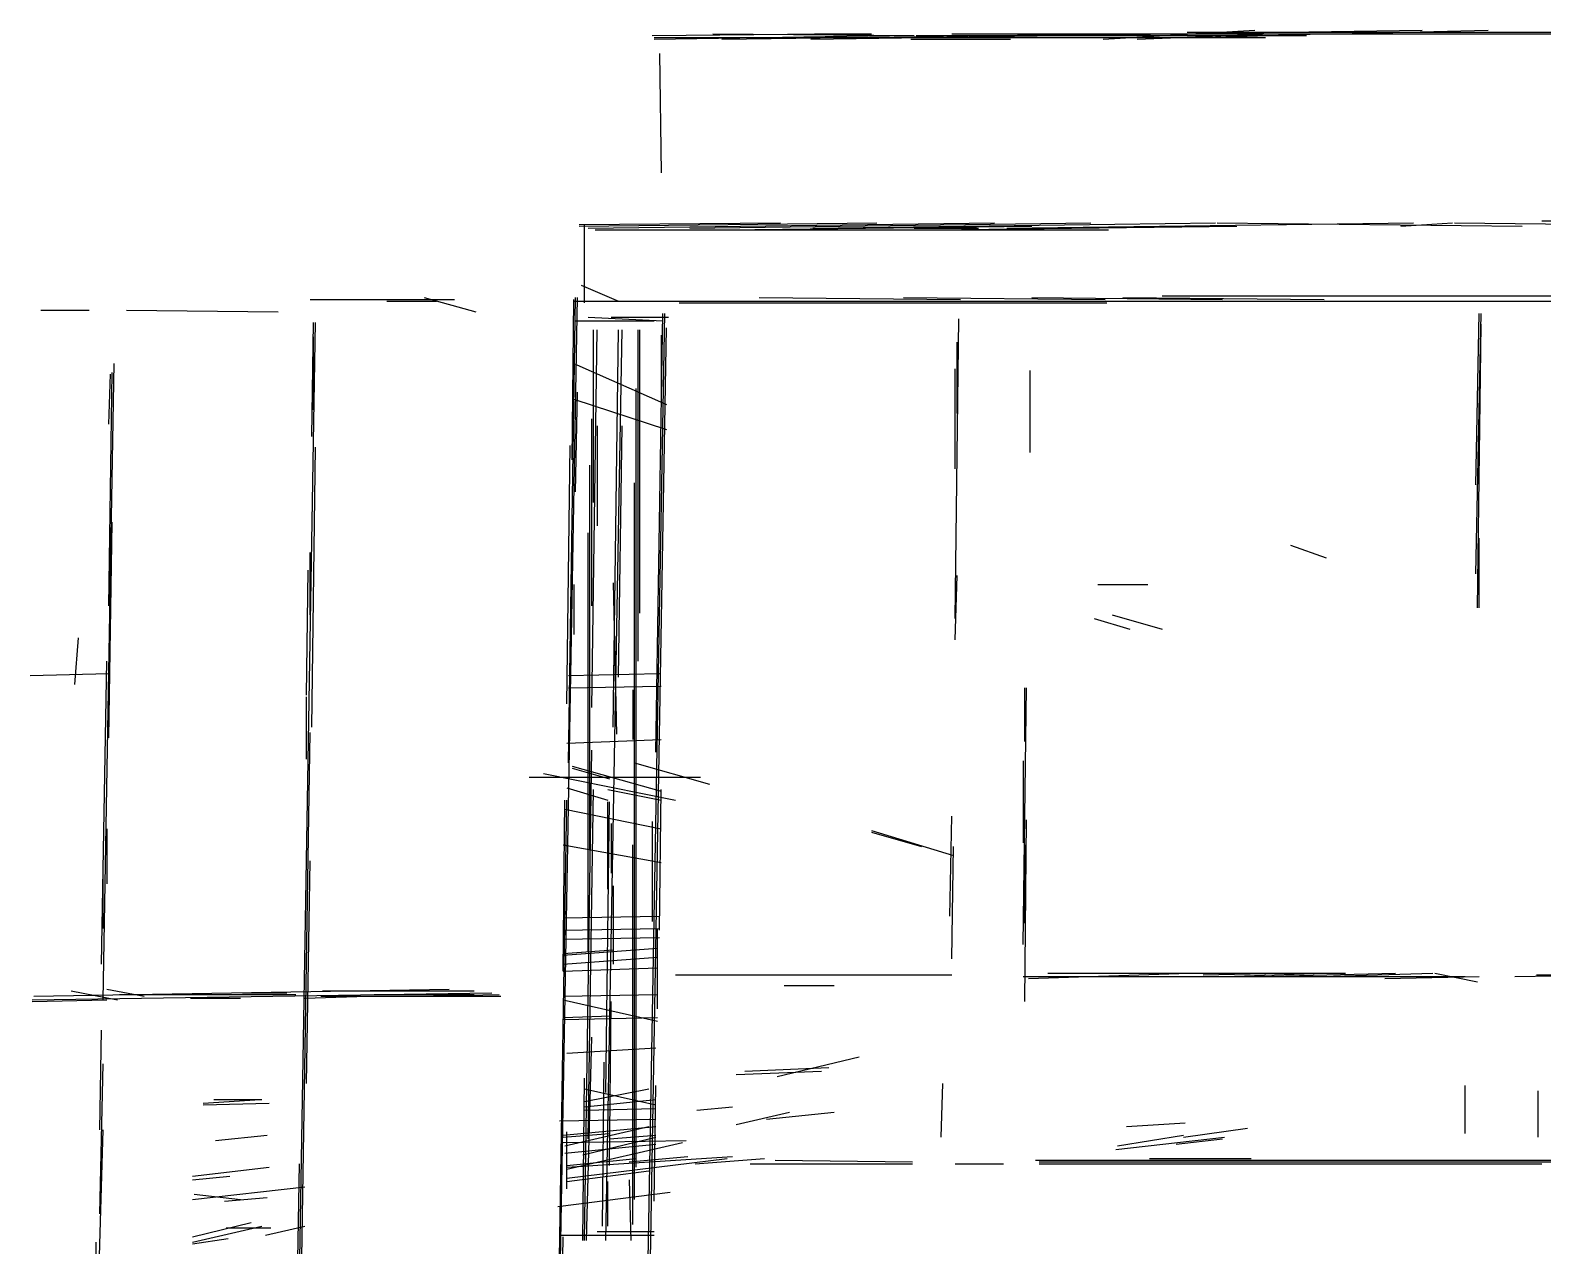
# Model space of a CAD drawing. Header units: metres. Extents: x 1.6 to 40.9, y -28.9 to 0.
# Drawn here: x 1.73 to 10.22, y -11.8 to -4.98 of the extents above; entities that cross this region are included whole.
import ezdxf

# ---------------------------------------------------------------- set-up
doc = ezdxf.new("R2010")
doc.units = ezdxf.units.M
doc.layers.add('Lines', color=7, linetype='Continuous')
doc.layers.add('Walls', color=2, linetype='Continuous')

msp = doc.modelspace()

# ---------------------------------------------------------------- linework, layer by layer
at = {"layer": 'Lines'}
for p, q in [((5.22, -5.01), (6.17, -5)), ((5.56, -5), (6.69, -5.01)), ((5.61, -5.03), (7.82, -5)), ((6.11, -5.03), (9.54, -4.98)), ((6.13, -5), (6.45, -5)), ((6.9, -5), (11.79, -5)), ((7.75, -5.03), (8.6, -4.98)), ((7.94, -5.03), (8.69, -5)), ((8.22, -4.99), (14.42, -4.99)), ((8.32, -5.02), (8.97, -5)), ((9.07, -5), (9.91, -4.98)), ((5.23, -5.03), (6.55, -5.01)), ((5.23, -5.02), (8.66, -5.02)), ((6.67, -5.03), (7.23, -5.03)), ((6.7, -5.01), (8.89, -5.01)), ((5.26, -5.11), (5.27, -5.78)), ((4.81, -6.07), (5.94, -6.06)), ((4.81, -6.08), (6.48, -6.06)), ((4.84, -6.51), (4.84, -6.07)), ((4.86, -6.09), (7.14, -6.06)), ((4.9, -6.1), (7.78, -6.1)), ((5.43, -6.09), (7.68, -6.06)), ((5.64, -6.1), (7.35, -6.08)), ((6.12, -6.09), (8.38, -6.06)), ((6.69, -6.09), (7.05, -6.09)), ((6.8, -6.1), (8.5, -6.08)), ((7.21, -6.09), (9.49, -6.06)), ((8.39, -6.06), (10.1, -6.08)), ((9.42, -6.08), (9.71, -6.06)), ((9.72, -6.06), (11.43, -6.08)), ((10.21, -6.05), (20.35, -6.05)), ((4.82, -6.41), (5.03, -6.5)), ((3.3, -6.49), (4.11, -6.49)), ((3.73, -6.5), (4.01, -6.5)), ((3.94, -6.48), (4.23, -6.56)), ((4.66, -14.38), (4.8, -6.48)), ((4.75, -9.09), (4.79, -6.48)), ((4.77, -7.39), (4.78, -6.49)), ((4.78, -6.5), (11.53, -6.5)), ((5.37, -6.51), (7.77, -6.51)), ((5.82, -6.48), (6.95, -6.49)), ((6.63, -6.48), (7.76, -6.49)), ((7.35, -6.48), (8.42, -6.49)), ((7.86, -6.48), (8.99, -6.49)), ((8.08, -6.47), (20.85, -6.47)), ((1.79, -6.55), (2.06, -6.55)), ((2.27, -6.55), (3.12, -6.56)), ((4.79, -6.61), (5.23, -6.61)), ((4.86, -6.59), (5.28, -6.61)), ((4.99, -6.59), (5.31, -6.59)), ((5.11, -16.85), (5.29, -6.57)), ((5.24, -9.03), (5.28, -6.57)), ((6.92, -8.28), (6.94, -6.6)), ((9.84, -8.03), (9.87, -6.57)), ((9.84, -7.53), (9.86, -6.57)), ((3.17, -16.28), (3.33, -6.62)), ((3.31, -7.26), (3.32, -6.62)), ((3.32, -7.11), (3.32, -6.7)), ((4.88, -8.78), (4.91, -6.66)), ((4.89, -7.63), (4.89, -6.66)), ((4.96, -11.77), (5.05, -6.66)), ((5, -8.89), (5.03, -6.66)), ((5.12, -17.06), (5.3, -6.65)), ((5.14, -8.52), (5.14, -6.66)), ((5.15, -8.25), (5.15, -6.66)), ((5.27, -6.69), (5.27, -6.99)), ((9.85, -8.22), (9.87, -6.63)), ((6.93, -7.13), (6.93, -6.73)), ((2.14, -10.42), (2.2, -6.85)), ((4.78, -6.85), (5.3, -7.08)), ((2.17, -8.21), (2.19, -6.9)), ((2.17, -7.19), (2.18, -6.91)), ((6.92, -7.44), (6.92, -6.88)), ((7.34, -7.35), (7.34, -6.89)), ((4.79, -7.57), (4.8, -7.01)), ((5.13, -11.36), (5.13, -6.99)), ((4.78, -7.05), (5.3, -7.22)), ((4.88, -8.21), (4.88, -7.16)), ((4.91, -7.2), (4.91, -7.76)), ((5.03, -8.61), (5.05, -7.2)), ((3.31, -8.89), (3.33, -7.32)), ((4.74, -8.76), (4.76, -7.31)), ((4.87, -9.58), (4.87, -7.42)), ((5.12, -11.54), (5.12, -7.52)), ((2.17, -8.95), (2.19, -7.74)), ((4.86, -10.15), (4.86, -7.8)), ((8.8, -7.87), (9, -7.94)), ((9.86, -8.22), (9.86, -7.83)), ((3.3, -8.26), (3.3, -7.91)), ((3.28, -8.71), (3.29, -8.01)), ((6.92, -8.4), (6.93, -8.04)), ((4.78, -8.09), (4.78, -8.37)), ((5, -8.08), (5.02, -8.93)), ((7.72, -8.09), (8, -8.09)), ((7.7, -8.28), (7.9, -8.34)), ((7.8, -8.26), (8.08, -8.34)), ((1.98, -8.65), (2, -8.39)), ((2.13, -10.22), (2.16, -8.52)), ((1.73, -8.6), (2.17, -8.59)), ((4.75, -8.6), (5.26, -8.59)), ((3.28, -9.07), (3.28, -8.72)), ((4.75, -8.67), (5.27, -8.66)), ((5.11, -8.68), (5.11, -8.96)), ((7.3, -10.11), (7.32, -8.67)), ((7.31, -8.97), (7.31, -8.67)), ((3.23, -13.34), (3.3, -8.92)), ((4.74, -8.98), (5.27, -8.96)), ((4.84, -11.77), (4.88, -9.02)), ((4.61, -9.15), (5.35, -9.3)), ((4.77, -9.11), (5.27, -9.25)), ((4.77, -9.12), (4.98, -9.18)), ((5.12, -9.09), (5.54, -9.21)), ((7.3, -9.08), (7.3, -9.54)), ((4.53, -9.17), (5.49, -9.17)), ((4.74, -9.23), (4.97, -9.3)), ((4.86, -11.2), (4.89, -9.24)), ((4.97, -9.24), (5.27, -9.3)), ((5.26, -10.03), (5.27, -9.24)), ((4.67, -13.67), (4.74, -9.3)), ((4.72, -10.26), (4.73, -9.3)), ((4.96, -10.94), (4.98, -9.31)), ((4.97, -9.8), (4.97, -9.31)), ((4.73, -9.35), (5.27, -9.46)), ((6.89, -9.95), (6.9, -9.39)), ((7.31, -10.43), (7.32, -9.41)), ((2.16, -9.46), (2.16, -9.77)), ((4.99, -9.43), (4.99, -9.71)), ((5.22, -9.42), (5.22, -9.98)), ((6.45, -9.47), (6.91, -9.61)), ((6.45, -9.48), (6.73, -9.56)), ((4.72, -9.55), (5.27, -9.65)), ((5.11, -11.68), (5.11, -9.55)), ((6.9, -10.19), (6.91, -9.56)), ((7.31, -9.99), (7.31, -9.55)), ((3.28, -10.89), (3.3, -9.64)), ((2.14, -10.02), (2.14, -9.7)), ((5, -9.78), (5, -10.22)), ((4.72, -9.96), (5.26, -9.95)), ((4.72, -10.03), (5.26, -10.02)), ((4.72, -10.08), (5.26, -10.07)), ((5.25, -10.47), (5.25, -10.02)), ((4.72, -10.17), (5.25, -10.13)), ((4.72, -10.16), (5, -10.14)), ((4.72, -10.22), (5.25, -10.18)), ((4.72, -10.26), (5.25, -10.24)), ((5.35, -10.28), (6.9, -10.28)), ((5.96, -10.34), (6.24, -10.34)), ((7.3, -10.29), (9.78, -10.29)), ((7.33, -10.3), (8.23, -10.27)), ((7.44, -10.27), (9.11, -10.27)), ((8.31, -10.28), (8.75, -10.27)), ((8.43, -10.29), (8.99, -10.27)), ((8.62, -10.29), (9.39, -10.27)), ((8.98, -10.29), (9.6, -10.27)), ((9.33, -10.3), (9.86, -10.29)), ((9.61, -10.27), (9.85, -10.32)), ((10.06, -10.29), (11.01, -10.27)), ((10.18, -10.28), (10.68, -10.28)), ((1.74, -10.42), (4.32, -10.38)), ((1.74, -10.43), (2.16, -10.42)), ((1.75, -10.4), (4.08, -10.36)), ((1.96, -10.37), (2.22, -10.42)), ((2.16, -10.36), (2.37, -10.4)), ((2.23, -10.39), (3.22, -10.39)), ((2.63, -10.41), (2.91, -10.41)), ((2.92, -10.38), (3.17, -10.38)), ((3.27, -10.41), (3.62, -10.4)), ((3.36, -10.4), (4.37, -10.4)), ((3.37, -10.37), (4.22, -10.37)), ((3.66, -10.39), (4.22, -10.39)), ((3.9, -10.4), (4.36, -10.39)), ((4.72, -10.4), (5.25, -10.39)), ((4.72, -10.42), (5.25, -10.54)), ((4.98, -11.35), (4.99, -10.43)), ((4.72, -10.52), (4.99, -10.51)), ((4.72, -10.53), (5.25, -10.52)), ((2.12, -11.15), (2.13, -10.59)), ((4.74, -10.72), (5.24, -10.69)), ((4.85, -11.77), (4.88, -10.63)), ((4.94, -11.69), (4.95, -10.77)), ((5.92, -10.85), (6.38, -10.74)), ((2.12, -11.62), (2.14, -10.78)), ((4.83, -11.77), (4.84, -10.86)), ((5.69, -10.84), (6.17, -10.82)), ((5.74, -10.82), (6.21, -10.8)), ((4.84, -10.99), (5.2, -10.92)), ((4.84, -10.92), (5.24, -11.01)), ((5.23, -11.55), (5.24, -10.9)), ((6.84, -11.19), (6.85, -10.89)), ((9.78, -11.17), (9.78, -10.9)), ((10.19, -11.19), (10.19, -10.93)), ((2.7, -11), (3.02, -10.98)), ((2.7, -11.01), (3.07, -11)), ((2.76, -10.98), (3.03, -10.98)), ((4.84, -11.02), (5.24, -10.98)), ((4.84, -11.04), (5.24, -11.03)), ((5.47, -11.04), (5.67, -11.02)), ((4.7, -11.1), (5.24, -11.09)), ((5.69, -11.12), (5.99, -11.05)), ((5.86, -11.09), (6.24, -11.05)), ((7.88, -11.13), (8.21, -11.11)), ((2.09, -12.86), (2.14, -11.15)), ((2.77, -11.21), (3.06, -11.18)), ((4.72, -11.18), (5.24, -11.13)), ((4.72, -11.19), (4.98, -11.17)), ((4.73, -11.24), (5.2, -11.13)), ((4.74, -11.48), (4.74, -11.16)), ((4.83, -11.29), (5.24, -11.19)), ((4.98, -11.2), (5.24, -11.18)), ((7.82, -11.26), (8.43, -11.19)), ((7.83, -11.24), (8.2, -11.18)), ((8.16, -11.23), (8.42, -11.2)), ((8.2, -11.19), (8.56, -11.14)), ((4.72, -11.22), (5.41, -11.21)), ((4.73, -11.28), (5.24, -11.23)), ((4.74, -11.37), (5.39, -11.22)), ((2.64, -11.41), (3.07, -11.36)), ((3.21, -13.04), (3.24, -11.34)), ((4.74, -11.36), (5.67, -11.3)), ((4.74, -11.42), (5.64, -11.31)), ((4.74, -11.35), (5.13, -11.31)), ((5.09, -11.33), (5.42, -11.3)), ((5.46, -11.34), (5.85, -11.31)), ((5.77, -11.34), (6.68, -11.34)), ((5.91, -11.32), (6.68, -11.33)), ((6.92, -11.34), (7.19, -11.34)), ((7.37, -11.32), (13.73, -11.32)), ((7.39, -11.33), (11.77, -11.33)), ((7.39, -11.34), (10.21, -11.34)), ((8.01, -11.31), (8.58, -11.31)), ((2.64, -11.43), (2.85, -11.41)), ((4.74, -11.44), (5.2, -11.38)), ((4.97, -11.69), (4.97, -11.44)), ((5.09, -11.43), (5.1, -11.77)), ((2.64, -11.54), (3.27, -11.47)), ((2.65, -11.51), (2.91, -11.54)), ((2.82, -11.55), (3.06, -11.53)), ((4.69, -11.58), (5.32, -11.5)), ((2.64, -11.75), (2.97, -11.67)), ((2.64, -11.78), (3.03, -11.69)), ((2.83, -11.7), (3.08, -11.7)), ((3.05, -11.74), (3.27, -11.69)), ((2.1, -12.29), (2.1, -11.78)), ((2.64, -11.79), (2.84, -11.76)), ((4.63, -17.14), (4.72, -11.75)), ((4.7, -11.74), (5.23, -11.74)), ((4.91, -11.72), (5.23, -11.72))]:
    msp.add_line(p, q, dxfattribs=at)
at = {"layer": 'Walls'}
for p, q in [((5.22, -5.01), (6.17, -5)), ((5.22, -5.01), (6.17, -5)), ((5.56, -5), (6.69, -5.01)), ((5.56, -5), (6.69, -5.01)), ((5.56, -5), (6.69, -5.01)), ((5.61, -5.03), (7.82, -5)), ((5.61, -5.03), (7.82, -5)), ((5.61, -5.03), (7.82, -5)), ((6.11, -5.03), (9.54, -4.98)), ((6.11, -5.03), (9.54, -4.98)), ((6.9, -5), (11.79, -5)), ((7.75, -5.03), (8.6, -4.98)), ((7.75, -5.03), (8.6, -4.98)), ((7.75, -5.03), (8.6, -4.98)), ((7.94, -5.03), (8.69, -5)), ((7.94, -5.03), (8.69, -5)), ((7.94, -5.03), (8.69, -5)), ((8.32, -5.02), (8.97, -5)), ((8.32, -5.02), (8.97, -5)), ((8.32, -5.02), (8.97, -5)), ((5.23, -5.03), (6.55, -5.01)), ((5.23, -5.03), (6.55, -5.01)), ((5.23, -5.02), (8.66, -5.02)), ((6.67, -5.03), (7.23, -5.03)), ((6.7, -5.01), (8.89, -5.01)), ((6.7, -5.01), (8.89, -5.01)), ((4.81, -6.08), (6.48, -6.06)), ((4.81, -6.07), (5.94, -6.06)), ((4.81, -6.08), (6.48, -6.06)), ((4.81, -6.07), (5.94, -6.06)), ((4.81, -6.07), (5.94, -6.06)), ((4.81, -6.08), (6.48, -6.06)), ((4.81, -6.07), (5.94, -6.06)), ((4.81, -6.08), (6.48, -6.06)), ((4.84, -6.51), (4.84, -6.07)), ((4.86, -6.09), (7.14, -6.06)), ((4.86, -6.09), (7.14, -6.06)), ((4.86, -6.09), (7.14, -6.06)), ((4.86, -6.09), (7.14, -6.06)), ((4.86, -6.09), (7.14, -6.06)), ((4.86, -6.09), (7.14, -6.06)), ((4.86, -6.09), (7.14, -6.06)), ((4.9, -6.1), (7.78, -6.1)), ((4.9, -6.1), (7.78, -6.1)), ((4.9, -6.1), (7.78, -6.1)), ((4.9, -6.1), (7.78, -6.1)), ((4.9, -6.1), (7.78, -6.1)), ((4.9, -6.1), (7.78, -6.1)), ((5.43, -6.09), (7.68, -6.06)), ((5.43, -6.09), (7.68, -6.06)), ((5.43, -6.09), (7.68, -6.06)), ((5.43, -6.09), (7.68, -6.06)), ((5.43, -6.09), (7.68, -6.06)), ((5.43, -6.09), (7.68, -6.06)), ((5.64, -6.1), (7.35, -6.08)), ((5.64, -6.1), (7.35, -6.08)), ((5.64, -6.1), (7.35, -6.08)), ((5.64, -6.1), (7.35, -6.08)), ((5.64, -6.1), (7.35, -6.08)), ((6.12, -6.09), (8.38, -6.06)), ((6.12, -6.09), (8.38, -6.06)), ((6.12, -6.09), (8.38, -6.06)), ((6.12, -6.09), (8.38, -6.06)), ((6.12, -6.09), (8.38, -6.06)), ((6.8, -6.1), (8.5, -6.08)), ((6.8, -6.1), (8.5, -6.08)), ((6.8, -6.1), (8.5, -6.08)), ((6.8, -6.1), (8.5, -6.08)), ((6.8, -6.1), (8.5, -6.08)), ((7.21, -6.09), (9.49, -6.06)), ((7.21, -6.09), (9.49, -6.06)), ((7.21, -6.09), (9.49, -6.06)), ((7.21, -6.09), (9.49, -6.06)), ((9.72, -6.06), (11.43, -6.08)), ((10.21, -6.05), (20.35, -6.05)), ((10.21, -6.05), (20.35, -6.05)), ((4.66, -14.38), (4.8, -6.48)), ((4.66, -14.38), (4.8, -6.48)), ((4.66, -14.38), (4.8, -6.48)), ((4.66, -14.38), (4.8, -6.48)), ((4.66, -14.38), (4.8, -6.48)), ((4.66, -14.38), (4.8, -6.48)), ((4.66, -14.38), (4.8, -6.48)), ((4.66, -14.38), (4.8, -6.48)), ((4.75, -9.09), (4.79, -6.48)), ((4.75, -9.09), (4.79, -6.48)), ((4.75, -9.09), (4.79, -6.48)), ((4.75, -9.09), (4.79, -6.48)), ((4.75, -9.09), (4.79, -6.48)), ((4.75, -9.09), (4.79, -6.48)), ((4.75, -9.09), (4.79, -6.48)), ((4.75, -9.09), (4.79, -6.48)), ((4.75, -9.09), (4.79, -6.48)), ((4.75, -9.09), (4.79, -6.48)), ((4.75, -9.09), (4.79, -6.48)), ((4.77, -7.39), (4.78, -6.49)), ((4.77, -7.39), (4.78, -6.49)), ((4.77, -7.39), (4.78, -6.49)), ((4.77, -7.39), (4.78, -6.49)), ((4.77, -7.39), (4.78, -6.49)), ((4.77, -7.39), (4.78, -6.49)), ((4.77, -7.39), (4.78, -6.49)), ((4.77, -7.39), (4.78, -6.49)), ((4.78, -6.5), (11.53, -6.5)), ((4.78, -6.5), (11.53, -6.5)), ((4.78, -6.5), (11.53, -6.5)), ((4.78, -6.5), (11.53, -6.5)), ((5.37, -6.51), (7.77, -6.51)), ((5.37, -6.51), (7.77, -6.51)), ((5.37, -6.51), (7.77, -6.51)), ((5.37, -6.51), (7.77, -6.51)), ((5.37, -6.51), (7.77, -6.51)), ((5.37, -6.51), (7.77, -6.51)), ((5.82, -6.48), (6.95, -6.49)), ((5.82, -6.48), (6.95, -6.49)), ((5.82, -6.48), (6.95, -6.49)), ((5.82, -6.48), (6.95, -6.49)), ((5.82, -6.48), (6.95, -6.49)), ((6.63, -6.48), (7.76, -6.49)), ((6.63, -6.48), (7.76, -6.49)), ((6.63, -6.48), (7.76, -6.49)), ((6.63, -6.48), (7.76, -6.49)), ((6.63, -6.48), (7.76, -6.49)), ((7.35, -6.48), (8.42, -6.49)), ((7.35, -6.48), (8.42, -6.49)), ((7.35, -6.48), (8.42, -6.49)), ((7.35, -6.48), (8.42, -6.49)), ((7.35, -6.48), (8.42, -6.49)), ((7.35, -6.48), (8.42, -6.49)), ((7.86, -6.48), (8.99, -6.49)), ((7.86, -6.48), (8.99, -6.49)), ((7.86, -6.48), (8.99, -6.49)), ((4.79, -6.61), (5.23, -6.61)), ((4.86, -6.59), (5.28, -6.61)), ((4.86, -6.59), (5.28, -6.61)), ((5.11, -16.85), (5.29, -6.57)), ((5.11, -16.85), (5.29, -6.57)), ((5.11, -16.85), (5.29, -6.57)), ((5.11, -16.85), (5.29, -6.57)), ((5.11, -16.85), (5.29, -6.57)), ((5.11, -16.85), (5.29, -6.57)), ((5.24, -9.03), (5.28, -6.57)), ((5.24, -9.03), (5.28, -6.57)), ((5.24, -9.03), (5.28, -6.57)), ((5.24, -9.03), (5.28, -6.57)), ((5.24, -9.03), (5.28, -6.57)), ((5.24, -9.03), (5.28, -6.57)), ((5.24, -9.03), (5.28, -6.57)), ((5.24, -9.03), (5.28, -6.57)), ((5.24, -9.03), (5.28, -6.57)), ((5.24, -9.03), (5.28, -6.57)), ((5.24, -9.03), (5.28, -6.57)), ((5.24, -9.03), (5.28, -6.57)), ((6.92, -8.28), (6.94, -6.6)), ((6.92, -8.28), (6.94, -6.6)), ((9.84, -8.03), (9.87, -6.57)), ((9.84, -8.03), (9.87, -6.57)), ((9.84, -7.53), (9.86, -6.57)), ((9.84, -7.53), (9.86, -6.57)), ((9.84, -7.53), (9.86, -6.57)), ((3.17, -16.28), (3.33, -6.62)), ((3.17, -16.28), (3.33, -6.62)), ((4.88, -8.78), (4.91, -6.66)), ((4.88, -8.78), (4.91, -6.66)), ((4.88, -8.78), (4.91, -6.66)), ((4.88, -8.78), (4.91, -6.66)), ((4.88, -8.78), (4.91, -6.66)), ((4.88, -8.78), (4.91, -6.66)), ((4.88, -8.78), (4.91, -6.66)), ((4.88, -8.78), (4.91, -6.66)), ((4.88, -8.78), (4.91, -6.66)), ((4.88, -8.78), (4.91, -6.66)), ((4.88, -8.78), (4.91, -6.66)), ((4.89, -7.63), (4.89, -6.66)), ((4.89, -7.63), (4.89, -6.66)), ((4.89, -7.63), (4.89, -6.66)), ((4.89, -7.63), (4.89, -6.66)), ((4.89, -7.63), (4.89, -6.66)), ((4.89, -7.63), (4.89, -6.66)), ((4.89, -7.63), (4.89, -6.66)), ((4.89, -7.63), (4.89, -6.66)), ((4.89, -7.63), (4.89, -6.66)), ((4.89, -7.63), (4.89, -6.66)), ((4.89, -7.63), (4.89, -6.66)), ((4.96, -11.77), (5.05, -6.66)), ((4.96, -11.77), (5.05, -6.66)), ((4.96, -11.77), (5.05, -6.66)), ((4.96, -11.77), (5.05, -6.66)), ((4.96, -11.77), (5.05, -6.66)), ((4.96, -11.77), (5.05, -6.66)), ((4.96, -11.77), (5.05, -6.66)), ((4.96, -11.77), (5.05, -6.66)), ((4.96, -11.77), (5.05, -6.66)), ((5, -8.89), (5.03, -6.66)), ((5, -8.89), (5.03, -6.66)), ((5, -8.89), (5.03, -6.66)), ((5, -8.89), (5.03, -6.66)), ((5, -8.89), (5.03, -6.66)), ((5, -8.89), (5.03, -6.66)), ((5, -8.89), (5.03, -6.66)), ((5, -8.89), (5.03, -6.66)), ((5, -8.89), (5.03, -6.66)), ((5, -8.89), (5.03, -6.66)), ((5, -8.89), (5.03, -6.66)), ((5.12, -17.06), (5.3, -6.65)), ((5.12, -17.06), (5.3, -6.65)), ((5.12, -17.06), (5.3, -6.65)), ((5.12, -17.06), (5.3, -6.65)), ((5.12, -17.06), (5.3, -6.65)), ((5.12, -17.06), (5.3, -6.65)), ((5.12, -17.06), (5.3, -6.65)), ((5.14, -8.52), (5.14, -6.66)), ((5.14, -8.52), (5.14, -6.66)), ((5.14, -8.52), (5.14, -6.66)), ((5.14, -8.52), (5.14, -6.66)), ((5.14, -8.52), (5.14, -6.66)), ((5.14, -8.52), (5.14, -6.66)), ((5.14, -8.52), (5.14, -6.66)), ((5.14, -8.52), (5.14, -6.66)), ((5.14, -8.52), (5.14, -6.66)), ((5.14, -8.52), (5.14, -6.66)), ((5.14, -8.52), (5.14, -6.66)), ((5.15, -8.25), (5.15, -6.66)), ((5.15, -8.25), (5.15, -6.66)), ((5.15, -8.25), (5.15, -6.66)), ((5.15, -8.25), (5.15, -6.66)), ((5.15, -8.25), (5.15, -6.66)), ((5.15, -8.25), (5.15, -6.66)), ((5.15, -8.25), (5.15, -6.66)), ((5.15, -8.25), (5.15, -6.66)), ((5.15, -8.25), (5.15, -6.66)), ((5.15, -8.25), (5.15, -6.66)), ((5.15, -8.25), (5.15, -6.66)), ((9.85, -8.22), (9.87, -6.63)), ((9.85, -8.22), (9.87, -6.63)), ((9.85, -8.22), (9.87, -6.63)), ((2.14, -10.42), (2.2, -6.85)), ((2.14, -10.42), (2.2, -6.85)), ((4.78, -6.85), (5.3, -7.08)), ((2.17, -8.21), (2.19, -6.9)), ((6.92, -7.44), (6.92, -6.88)), ((6.92, -7.44), (6.92, -6.88)), ((7.34, -7.35), (7.34, -6.89)), ((7.34, -7.35), (7.34, -6.89)), ((4.79, -7.57), (4.8, -7.01)), ((4.79, -7.57), (4.8, -7.01)), ((4.79, -7.57), (4.8, -7.01)), ((4.79, -7.57), (4.8, -7.01)), ((4.79, -7.57), (4.8, -7.01)), ((4.79, -7.57), (4.8, -7.01)), ((4.79, -7.57), (4.8, -7.01)), ((4.79, -7.57), (4.8, -7.01)), ((4.79, -7.57), (4.8, -7.01)), ((4.79, -7.57), (4.8, -7.01)), ((4.79, -7.57), (4.8, -7.01)), ((4.79, -7.57), (4.8, -7.01)), ((5.13, -11.36), (5.13, -6.99)), ((5.13, -11.36), (5.13, -6.99)), ((5.13, -11.36), (5.13, -6.99)), ((5.13, -11.36), (5.13, -6.99)), ((5.13, -11.36), (5.13, -6.99)), ((5.13, -11.36), (5.13, -6.99)), ((5.13, -11.36), (5.13, -6.99)), ((5.13, -11.36), (5.13, -6.99)), ((4.78, -7.05), (5.3, -7.22)), ((4.88, -8.21), (4.88, -7.16)), ((4.88, -8.21), (4.88, -7.16)), ((4.88, -8.21), (4.88, -7.16)), ((4.88, -8.21), (4.88, -7.16)), ((4.88, -8.21), (4.88, -7.16)), ((4.88, -8.21), (4.88, -7.16)), ((4.88, -8.21), (4.88, -7.16)), ((4.88, -8.21), (4.88, -7.16)), ((4.88, -8.21), (4.88, -7.16)), ((4.88, -8.21), (4.88, -7.16)), ((4.91, -7.2), (4.91, -7.76)), ((4.91, -7.2), (4.91, -7.76)), ((4.91, -7.2), (4.91, -7.76)), ((4.91, -7.2), (4.91, -7.76)), ((4.91, -7.2), (4.91, -7.76)), ((4.91, -7.2), (4.91, -7.76)), ((4.91, -7.2), (4.91, -7.76)), ((4.91, -7.2), (4.91, -7.76)), ((4.91, -7.2), (4.91, -7.76)), ((4.91, -7.2), (4.91, -7.76)), ((4.91, -7.2), (4.91, -7.76)), ((4.91, -7.2), (4.91, -7.76)), ((5.03, -8.61), (5.05, -7.2)), ((5.03, -8.61), (5.05, -7.2)), ((5.03, -8.61), (5.05, -7.2)), ((5.03, -8.61), (5.05, -7.2)), ((5.03, -8.61), (5.05, -7.2)), ((5.03, -8.61), (5.05, -7.2)), ((5.03, -8.61), (5.05, -7.2)), ((5.03, -8.61), (5.05, -7.2)), ((5.03, -8.61), (5.05, -7.2)), ((5.03, -8.61), (5.05, -7.2)), ((5.03, -8.61), (5.05, -7.2)), ((5.03, -8.61), (5.05, -7.2)), ((3.31, -8.89), (3.33, -7.32)), ((4.74, -8.76), (4.76, -7.31)), ((4.74, -8.76), (4.76, -7.31)), ((4.74, -8.76), (4.76, -7.31)), ((4.74, -8.76), (4.76, -7.31)), ((4.74, -8.76), (4.76, -7.31)), ((4.74, -8.76), (4.76, -7.31)), ((4.74, -8.76), (4.76, -7.31)), ((4.74, -8.76), (4.76, -7.31)), ((4.74, -8.76), (4.76, -7.31)), ((4.74, -8.76), (4.76, -7.31)), ((4.74, -8.76), (4.76, -7.31)), ((4.74, -8.76), (4.76, -7.31)), ((4.87, -9.58), (4.87, -7.42)), ((4.87, -9.58), (4.87, -7.42)), ((4.87, -9.58), (4.87, -7.42)), ((4.87, -9.58), (4.87, -7.42)), ((4.87, -9.58), (4.87, -7.42)), ((4.87, -9.58), (4.87, -7.42)), ((4.87, -9.58), (4.87, -7.42)), ((4.87, -9.58), (4.87, -7.42)), ((5.12, -11.54), (5.12, -7.52)), ((5.12, -11.54), (5.12, -7.52)), ((5.12, -11.54), (5.12, -7.52)), ((5.12, -11.54), (5.12, -7.52)), ((5.12, -11.54), (5.12, -7.52)), ((5.12, -11.54), (5.12, -7.52)), ((5.12, -11.54), (5.12, -7.52)), ((5.12, -11.54), (5.12, -7.52)), ((5.12, -11.54), (5.12, -7.52)), ((5.12, -11.54), (5.12, -7.52)), ((5.12, -11.54), (5.12, -7.52)), ((2.17, -8.95), (2.19, -7.74)), ((2.17, -8.95), (2.19, -7.74)), ((4.86, -10.15), (4.86, -7.8)), ((4.86, -10.15), (4.86, -7.8)), ((4.86, -10.15), (4.86, -7.8)), ((4.86, -10.15), (4.86, -7.8)), ((4.86, -10.15), (4.86, -7.8)), ((4.86, -10.15), (4.86, -7.8)), ((4.86, -10.15), (4.86, -7.8)), ((3.28, -8.71), (3.29, -8.01)), ((5, -8.08), (5.02, -8.93)), ((5, -8.08), (5.02, -8.93)), ((5, -8.08), (5.02, -8.93)), ((5, -8.08), (5.02, -8.93)), ((5, -8.08), (5.02, -8.93)), ((5, -8.08), (5.02, -8.93)), ((5, -8.08), (5.02, -8.93)), ((5, -8.08), (5.02, -8.93)), ((5, -8.08), (5.02, -8.93)), ((2.13, -10.22), (2.16, -8.52)), ((4.75, -8.6), (5.26, -8.59)), ((4.75, -8.6), (5.26, -8.59)), ((4.75, -8.67), (5.27, -8.66)), ((4.75, -8.67), (5.27, -8.66)), ((7.3, -10.11), (7.32, -8.67)), ((7.3, -10.11), (7.32, -8.67)), ((7.3, -10.11), (7.32, -8.67)), ((7.3, -10.11), (7.32, -8.67)), ((3.23, -13.34), (3.3, -8.92)), ((4.74, -8.98), (5.27, -8.96)), ((4.74, -8.98), (5.27, -8.96)), ((4.74, -8.98), (5.27, -8.96)), ((4.84, -11.77), (4.88, -9.02)), ((4.84, -11.77), (4.88, -9.02)), ((4.84, -11.77), (4.88, -9.02)), ((4.84, -11.77), (4.88, -9.02)), ((4.84, -11.77), (4.88, -9.02)), ((4.84, -11.77), (4.88, -9.02)), ((4.84, -11.77), (4.88, -9.02)), ((4.84, -11.77), (4.88, -9.02)), ((4.61, -9.15), (5.35, -9.3)), ((4.61, -9.15), (5.35, -9.3)), ((4.61, -9.15), (5.35, -9.3)), ((4.77, -9.11), (5.27, -9.25)), ((4.77, -9.11), (5.27, -9.25)), ((4.77, -9.11), (5.27, -9.25)), ((5.12, -9.09), (5.54, -9.21)), ((5.12, -9.09), (5.54, -9.21)), ((5.12, -9.09), (5.54, -9.21)), ((5.12, -9.09), (5.54, -9.21)), ((7.3, -9.08), (7.3, -9.54)), ((7.3, -9.08), (7.3, -9.54)), ((7.3, -9.08), (7.3, -9.54)), ((7.3, -9.08), (7.3, -9.54)), ((4.53, -9.17), (5.49, -9.17)), ((4.53, -9.17), (5.49, -9.17)), ((4.53, -9.17), (5.49, -9.17)), ((4.53, -9.17), (5.49, -9.17)), ((4.86, -11.2), (4.89, -9.24)), ((4.86, -11.2), (4.89, -9.24)), ((4.86, -11.2), (4.89, -9.24)), ((4.86, -11.2), (4.89, -9.24)), ((4.86, -11.2), (4.89, -9.24)), ((4.86, -11.2), (4.89, -9.24)), ((4.86, -11.2), (4.89, -9.24)), ((4.86, -11.2), (4.89, -9.24)), ((4.86, -11.2), (4.89, -9.24)), ((4.86, -11.2), (4.89, -9.24)), ((4.86, -11.2), (4.89, -9.24)), ((5.26, -10.03), (5.27, -9.24)), ((5.26, -10.03), (5.27, -9.24)), ((5.26, -10.03), (5.27, -9.24)), ((5.26, -10.03), (5.27, -9.24)), ((5.26, -10.03), (5.27, -9.24)), ((5.26, -10.03), (5.27, -9.24)), ((5.26, -10.03), (5.27, -9.24)), ((5.26, -10.03), (5.27, -9.24)), ((5.26, -10.03), (5.27, -9.24)), ((5.26, -10.03), (5.27, -9.24)), ((4.67, -13.67), (4.74, -9.3)), ((4.67, -13.67), (4.74, -9.3)), ((4.67, -13.67), (4.74, -9.3)), ((4.67, -13.67), (4.74, -9.3)), ((4.67, -13.67), (4.74, -9.3)), ((4.67, -13.67), (4.74, -9.3)), ((4.67, -13.67), (4.74, -9.3)), ((4.72, -10.26), (4.73, -9.3)), ((4.72, -10.26), (4.73, -9.3)), ((4.72, -10.26), (4.73, -9.3)), ((4.72, -10.26), (4.73, -9.3)), ((4.72, -10.26), (4.73, -9.3)), ((4.72, -10.26), (4.73, -9.3)), ((4.72, -10.26), (4.73, -9.3)), ((4.72, -10.26), (4.73, -9.3)), ((4.72, -10.26), (4.73, -9.3)), ((4.72, -10.26), (4.73, -9.3)), ((4.72, -10.26), (4.73, -9.3)), ((4.72, -10.26), (4.73, -9.3)), ((4.96, -10.94), (4.98, -9.31)), ((4.96, -10.94), (4.98, -9.31)), ((4.96, -10.94), (4.98, -9.31)), ((4.96, -10.94), (4.98, -9.31)), ((4.96, -10.94), (4.98, -9.31)), ((4.96, -10.94), (4.98, -9.31)), ((4.96, -10.94), (4.98, -9.31)), ((4.96, -10.94), (4.98, -9.31)), ((4.96, -10.94), (4.98, -9.31)), ((4.96, -10.94), (4.98, -9.31)), ((4.97, -9.8), (4.97, -9.31)), ((4.97, -9.8), (4.97, -9.31)), ((4.97, -9.8), (4.97, -9.31)), ((4.97, -9.8), (4.97, -9.31)), ((4.97, -9.8), (4.97, -9.31)), ((4.97, -9.8), (4.97, -9.31)), ((4.97, -9.8), (4.97, -9.31)), ((4.97, -9.8), (4.97, -9.31)), ((4.97, -9.8), (4.97, -9.31)), ((4.97, -9.8), (4.97, -9.31)), ((4.97, -9.8), (4.97, -9.31)), ((4.73, -9.35), (5.27, -9.46)), ((4.73, -9.35), (5.27, -9.46)), ((4.73, -9.35), (5.27, -9.46)), ((4.73, -9.35), (5.27, -9.46)), ((6.89, -9.95), (6.9, -9.39)), ((6.89, -9.95), (6.9, -9.39)), ((6.89, -9.95), (6.9, -9.39)), ((6.89, -9.95), (6.9, -9.39)), ((6.89, -9.95), (6.9, -9.39)), ((7.31, -10.43), (7.32, -9.41)), ((7.31, -10.43), (7.32, -9.41)), ((7.31, -10.43), (7.32, -9.41)), ((7.31, -10.43), (7.32, -9.41)), ((7.31, -10.43), (7.32, -9.41)), ((5.22, -9.42), (5.22, -9.98)), ((5.22, -9.42), (5.22, -9.98)), ((5.22, -9.42), (5.22, -9.98)), ((5.22, -9.42), (5.22, -9.98)), ((5.22, -9.42), (5.22, -9.98)), ((5.22, -9.42), (5.22, -9.98)), ((5.22, -9.42), (5.22, -9.98)), ((5.22, -9.42), (5.22, -9.98)), ((5.22, -9.42), (5.22, -9.98)), ((5.22, -9.42), (5.22, -9.98)), ((4.72, -9.55), (5.27, -9.65)), ((4.72, -9.55), (5.27, -9.65)), ((4.72, -9.55), (5.27, -9.65)), ((4.72, -9.55), (5.27, -9.65)), ((5.11, -11.68), (5.11, -9.55)), ((5.11, -11.68), (5.11, -9.55)), ((5.11, -11.68), (5.11, -9.55)), ((5.11, -11.68), (5.11, -9.55)), ((5.11, -11.68), (5.11, -9.55)), ((5.11, -11.68), (5.11, -9.55)), ((5.11, -11.68), (5.11, -9.55)), ((5.11, -11.68), (5.11, -9.55)), ((5.11, -11.68), (5.11, -9.55)), ((5.11, -11.68), (5.11, -9.55)), ((5.11, -11.68), (5.11, -9.55)), ((6.9, -10.19), (6.91, -9.56)), ((6.9, -10.19), (6.91, -9.56)), ((6.9, -10.19), (6.91, -9.56)), ((6.9, -10.19), (6.91, -9.56)), ((6.9, -10.19), (6.91, -9.56)), ((7.31, -9.99), (7.31, -9.55)), ((7.31, -9.99), (7.31, -9.55)), ((7.31, -9.99), (7.31, -9.55)), ((7.31, -9.99), (7.31, -9.55)), ((7.31, -9.99), (7.31, -9.55)), ((5, -9.78), (5, -10.22)), ((5, -9.78), (5, -10.22)), ((5, -9.78), (5, -10.22)), ((5, -9.78), (5, -10.22)), ((5, -9.78), (5, -10.22)), ((5, -9.78), (5, -10.22)), ((5, -9.78), (5, -10.22)), ((5, -9.78), (5, -10.22)), ((5, -9.78), (5, -10.22)), ((5, -9.78), (5, -10.22)), ((5, -9.78), (5, -10.22)), ((4.72, -9.96), (5.26, -9.95)), ((4.72, -9.96), (5.26, -9.95)), ((4.72, -9.96), (5.26, -9.95)), ((4.72, -9.96), (5.26, -9.95)), ((4.72, -9.96), (5.26, -9.95)), ((4.72, -9.96), (5.26, -9.95)), ((4.72, -9.96), (5.26, -9.95)), ((4.72, -10.03), (5.26, -10.02)), ((4.72, -10.03), (5.26, -10.02)), ((4.72, -10.03), (5.26, -10.02)), ((4.72, -10.03), (5.26, -10.02)), ((4.72, -10.03), (5.26, -10.02)), ((4.72, -10.08), (5.26, -10.07)), ((4.72, -10.08), (5.26, -10.07)), ((4.72, -10.08), (5.26, -10.07)), ((4.72, -10.08), (5.26, -10.07)), ((5.25, -10.47), (5.25, -10.02)), ((5.25, -10.47), (5.25, -10.02)), ((5.25, -10.47), (5.25, -10.02)), ((5.25, -10.47), (5.25, -10.02)), ((5.25, -10.47), (5.25, -10.02)), ((5.25, -10.47), (5.25, -10.02)), ((5.25, -10.47), (5.25, -10.02)), ((5.25, -10.47), (5.25, -10.02)), ((5.25, -10.47), (5.25, -10.02)), ((5.25, -10.47), (5.25, -10.02)), ((5.25, -10.47), (5.25, -10.02)), ((5.25, -10.47), (5.25, -10.02)), ((4.72, -10.17), (5.25, -10.13)), ((4.72, -10.17), (5.25, -10.13)), ((4.72, -10.17), (5.25, -10.13)), ((4.72, -10.17), (5.25, -10.13)), ((4.72, -10.22), (5.25, -10.18)), ((4.72, -10.22), (5.25, -10.18)), ((4.72, -10.22), (5.25, -10.18)), ((4.72, -10.22), (5.25, -10.18)), ((4.72, -10.22), (5.25, -10.18)), ((4.72, -10.26), (5.25, -10.24)), ((4.72, -10.26), (5.25, -10.24)), ((4.72, -10.26), (5.25, -10.24)), ((4.72, -10.26), (5.25, -10.24)), ((4.72, -10.26), (5.25, -10.24)), ((4.72, -10.26), (5.25, -10.24)), ((4.72, -10.26), (5.25, -10.24)), ((5.35, -10.28), (6.9, -10.28)), ((5.35, -10.28), (6.9, -10.28)), ((7.3, -10.29), (9.78, -10.29)), ((7.3, -10.29), (9.78, -10.29)), ((7.3, -10.29), (9.78, -10.29)), ((7.3, -10.29), (9.78, -10.29)), ((7.3, -10.29), (9.78, -10.29)), ((7.33, -10.3), (8.23, -10.27)), ((7.33, -10.3), (8.23, -10.27)), ((7.33, -10.3), (8.23, -10.27)), ((7.44, -10.27), (9.11, -10.27)), ((7.44, -10.27), (9.11, -10.27)), ((7.44, -10.27), (9.11, -10.27)), ((7.44, -10.27), (9.11, -10.27)), ((7.44, -10.27), (9.11, -10.27)), ((8.31, -10.28), (8.75, -10.27)), ((8.31, -10.28), (8.75, -10.27)), ((8.31, -10.28), (8.75, -10.27)), ((8.31, -10.28), (8.75, -10.27)), ((8.31, -10.28), (8.75, -10.27)), ((8.43, -10.29), (8.99, -10.27)), ((8.43, -10.29), (8.99, -10.27)), ((8.43, -10.29), (8.99, -10.27)), ((8.43, -10.29), (8.99, -10.27)), ((8.43, -10.29), (8.99, -10.27)), ((8.62, -10.29), (9.39, -10.27)), ((8.62, -10.29), (9.39, -10.27)), ((8.62, -10.29), (9.39, -10.27)), ((8.62, -10.29), (9.39, -10.27)), ((8.62, -10.29), (9.39, -10.27)), ((8.62, -10.29), (9.39, -10.27)), ((8.98, -10.29), (9.6, -10.27)), ((8.98, -10.29), (9.6, -10.27)), ((8.98, -10.29), (9.6, -10.27)), ((8.98, -10.29), (9.6, -10.27)), ((8.98, -10.29), (9.6, -10.27)), ((9.33, -10.3), (9.86, -10.29)), ((9.33, -10.3), (9.86, -10.29)), ((10.06, -10.29), (11.01, -10.27)), ((10.06, -10.29), (11.01, -10.27)), ((10.06, -10.29), (11.01, -10.27)), ((10.06, -10.29), (11.01, -10.27)), ((10.18, -10.28), (10.68, -10.28)), ((10.18, -10.28), (10.68, -10.28)), ((10.18, -10.28), (10.68, -10.28)), ((1.74, -10.42), (4.32, -10.38)), ((1.74, -10.42), (4.32, -10.38)), ((1.74, -10.43), (2.16, -10.42)), ((1.75, -10.4), (4.08, -10.36)), ((2.23, -10.39), (3.22, -10.39)), ((2.23, -10.39), (3.22, -10.39)), ((2.23, -10.39), (3.22, -10.39)), ((3.36, -10.4), (4.37, -10.4)), ((3.37, -10.37), (4.22, -10.37)), ((3.37, -10.37), (4.22, -10.37)), ((3.66, -10.39), (4.22, -10.39)), ((3.9, -10.4), (4.36, -10.39)), ((3.9, -10.4), (4.36, -10.39)), ((3.9, -10.4), (4.36, -10.39)), ((4.72, -10.4), (5.25, -10.39)), ((4.72, -10.4), (5.25, -10.39)), ((4.72, -10.4), (5.25, -10.39)), ((4.72, -10.4), (5.25, -10.39)), ((4.72, -10.4), (5.25, -10.39)), ((4.72, -10.4), (5.25, -10.39)), ((4.72, -10.4), (5.25, -10.39)), ((4.72, -10.4), (5.25, -10.39)), ((4.72, -10.4), (5.25, -10.39)), ((4.72, -10.4), (5.25, -10.39)), ((4.72, -10.42), (5.25, -10.54)), ((4.98, -11.35), (4.99, -10.43)), ((4.98, -11.35), (4.99, -10.43)), ((4.98, -11.35), (4.99, -10.43)), ((4.98, -11.35), (4.99, -10.43)), ((4.98, -11.35), (4.99, -10.43)), ((4.98, -11.35), (4.99, -10.43)), ((4.98, -11.35), (4.99, -10.43)), ((4.98, -11.35), (4.99, -10.43)), ((4.98, -11.35), (4.99, -10.43)), ((4.98, -11.35), (4.99, -10.43)), ((4.98, -11.35), (4.99, -10.43)), ((4.72, -10.53), (5.25, -10.52)), ((4.72, -10.53), (5.25, -10.52)), ((4.72, -10.53), (5.25, -10.52)), ((4.72, -10.53), (5.25, -10.52)), ((4.72, -10.53), (5.25, -10.52)), ((4.72, -10.53), (5.25, -10.52)), ((4.72, -10.53), (5.25, -10.52)), ((4.72, -10.53), (5.25, -10.52)), ((4.72, -10.53), (5.25, -10.52)), ((4.72, -10.53), (5.25, -10.52)), ((4.72, -10.53), (5.25, -10.52)), ((4.72, -10.53), (5.25, -10.52)), ((4.72, -10.53), (5.25, -10.52)), ((2.12, -11.15), (2.13, -10.59)), ((4.74, -10.72), (5.24, -10.69)), ((4.74, -10.72), (5.24, -10.69)), ((4.74, -10.72), (5.24, -10.69)), ((4.74, -10.72), (5.24, -10.69)), ((4.74, -10.72), (5.24, -10.69)), ((4.74, -10.72), (5.24, -10.69)), ((4.74, -10.72), (5.24, -10.69)), ((4.74, -10.72), (5.24, -10.69)), ((4.74, -10.72), (5.24, -10.69)), ((4.74, -10.72), (5.24, -10.69)), ((4.74, -10.72), (5.24, -10.69)), ((4.74, -10.72), (5.24, -10.69)), ((4.74, -10.72), (5.24, -10.69)), ((4.74, -10.72), (5.24, -10.69)), ((4.74, -10.72), (5.24, -10.69)), ((4.74, -10.72), (5.24, -10.69)), ((4.74, -10.72), (5.24, -10.69)), ((4.85, -11.77), (4.88, -10.63)), ((4.85, -11.77), (4.88, -10.63)), ((4.85, -11.77), (4.88, -10.63)), ((4.85, -11.77), (4.88, -10.63)), ((4.85, -11.77), (4.88, -10.63)), ((4.85, -11.77), (4.88, -10.63)), ((4.85, -11.77), (4.88, -10.63)), ((4.94, -11.69), (4.95, -10.77)), ((4.94, -11.69), (4.95, -10.77)), ((4.94, -11.69), (4.95, -10.77)), ((4.94, -11.69), (4.95, -10.77)), ((4.94, -11.69), (4.95, -10.77)), ((4.94, -11.69), (4.95, -10.77)), ((2.12, -11.62), (2.14, -10.78)), ((4.83, -11.77), (4.84, -10.86)), ((4.83, -11.77), (4.84, -10.86)), ((4.83, -11.77), (4.84, -10.86)), ((4.83, -11.77), (4.84, -10.86)), ((4.83, -11.77), (4.84, -10.86)), ((4.83, -11.77), (4.84, -10.86)), ((5.69, -10.84), (6.17, -10.82)), ((5.69, -10.84), (6.17, -10.82)), ((5.69, -10.84), (6.17, -10.82)), ((5.74, -10.82), (6.21, -10.8)), ((5.74, -10.82), (6.21, -10.8)), ((5.74, -10.82), (6.21, -10.8)), ((4.84, -10.92), (5.24, -11.01)), ((5.23, -11.55), (5.24, -10.9)), ((5.23, -11.55), (5.24, -10.9)), ((5.23, -11.55), (5.24, -10.9)), ((5.23, -11.55), (5.24, -10.9)), ((5.23, -11.55), (5.24, -10.9)), ((5.23, -11.55), (5.24, -10.9)), ((5.23, -11.55), (5.24, -10.9)), ((5.23, -11.55), (5.24, -10.9)), ((4.84, -11.02), (5.24, -10.98)), ((4.84, -11.02), (5.24, -10.98)), ((4.84, -11.02), (5.24, -10.98)), ((4.84, -11.02), (5.24, -10.98)), ((4.84, -11.02), (5.24, -10.98)), ((4.84, -11.02), (5.24, -10.98)), ((4.84, -11.02), (5.24, -10.98)), ((4.84, -11.02), (5.24, -10.98)), ((4.84, -11.02), (5.24, -10.98)), ((4.84, -11.02), (5.24, -10.98)), ((4.84, -11.02), (5.24, -10.98)), ((4.84, -11.02), (5.24, -10.98)), ((4.84, -11.02), (5.24, -10.98)), ((4.84, -11.02), (5.24, -10.98)), ((4.84, -11.02), (5.24, -10.98)), ((4.84, -11.04), (5.24, -11.03)), ((4.84, -11.04), (5.24, -11.03)), ((4.84, -11.04), (5.24, -11.03)), ((4.84, -11.04), (5.24, -11.03)), ((4.84, -11.04), (5.24, -11.03)), ((4.84, -11.04), (5.24, -11.03)), ((4.84, -11.04), (5.24, -11.03)), ((4.84, -11.04), (5.24, -11.03)), ((4.84, -11.04), (5.24, -11.03)), ((4.84, -11.04), (5.24, -11.03)), ((4.84, -11.04), (5.24, -11.03)), ((4.7, -11.1), (5.24, -11.09)), ((4.7, -11.1), (5.24, -11.09)), ((4.7, -11.1), (5.24, -11.09)), ((4.7, -11.1), (5.24, -11.09)), ((4.7, -11.1), (5.24, -11.09)), ((4.7, -11.1), (5.24, -11.09)), ((4.7, -11.1), (5.24, -11.09)), ((4.7, -11.1), (5.24, -11.09)), ((4.7, -11.1), (5.24, -11.09)), ((4.7, -11.1), (5.24, -11.09)), ((4.7, -11.1), (5.24, -11.09)), ((2.09, -12.86), (2.14, -11.15)), ((4.72, -11.18), (5.24, -11.13)), ((4.72, -11.18), (5.24, -11.13)), ((4.72, -11.18), (5.24, -11.13)), ((4.72, -11.18), (5.24, -11.13)), ((4.72, -11.18), (5.24, -11.13)), ((4.72, -11.18), (5.24, -11.13)), ((4.72, -11.18), (5.24, -11.13)), ((4.72, -11.18), (5.24, -11.13)), ((4.72, -11.18), (5.24, -11.13)), ((4.72, -11.18), (5.24, -11.13)), ((4.72, -11.18), (5.24, -11.13)), ((4.73, -11.24), (5.2, -11.13)), ((4.73, -11.24), (5.2, -11.13)), ((4.73, -11.24), (5.2, -11.13)), ((4.73, -11.24), (5.2, -11.13)), ((4.83, -11.29), (5.24, -11.19)), ((4.83, -11.29), (5.24, -11.19)), ((4.83, -11.29), (5.24, -11.19)), ((4.83, -11.29), (5.24, -11.19)), ((7.82, -11.26), (8.43, -11.19)), ((7.82, -11.26), (8.43, -11.19)), ((4.72, -11.22), (5.41, -11.21)), ((4.72, -11.22), (5.41, -11.21)), ((4.72, -11.22), (5.41, -11.21)), ((4.72, -11.22), (5.41, -11.21)), ((4.72, -11.22), (5.41, -11.21)), ((4.72, -11.22), (5.41, -11.21)), ((4.72, -11.22), (5.41, -11.21)), ((4.72, -11.22), (5.41, -11.21)), ((4.72, -11.22), (5.41, -11.21)), ((4.72, -11.22), (5.41, -11.21)), ((4.72, -11.22), (5.41, -11.21)), ((4.73, -11.28), (5.24, -11.23)), ((4.73, -11.28), (5.24, -11.23)), ((4.73, -11.28), (5.24, -11.23)), ((4.73, -11.28), (5.24, -11.23)), ((4.73, -11.28), (5.24, -11.23)), ((4.73, -11.28), (5.24, -11.23)), ((4.73, -11.28), (5.24, -11.23)), ((4.73, -11.28), (5.24, -11.23)), ((4.73, -11.28), (5.24, -11.23)), ((4.73, -11.28), (5.24, -11.23)), ((4.73, -11.28), (5.24, -11.23)), ((4.74, -11.37), (5.39, -11.22)), ((4.74, -11.37), (5.39, -11.22)), ((4.74, -11.37), (5.39, -11.22)), ((2.64, -11.41), (3.07, -11.36)), ((2.64, -11.41), (3.07, -11.36)), ((3.21, -13.04), (3.24, -11.34)), ((4.74, -11.36), (5.67, -11.3)), ((4.74, -11.36), (5.67, -11.3)), ((4.74, -11.36), (5.67, -11.3)), ((4.74, -11.36), (5.67, -11.3)), ((4.74, -11.36), (5.67, -11.3)), ((4.74, -11.36), (5.67, -11.3)), ((4.74, -11.36), (5.67, -11.3)), ((4.74, -11.36), (5.67, -11.3)), ((4.74, -11.36), (5.67, -11.3)), ((4.74, -11.36), (5.67, -11.3)), ((4.74, -11.36), (5.67, -11.3)), ((4.74, -11.42), (5.64, -11.31)), ((4.74, -11.42), (5.64, -11.31)), ((4.74, -11.42), (5.64, -11.31)), ((4.74, -11.42), (5.64, -11.31)), ((4.74, -11.42), (5.64, -11.31)), ((4.74, -11.42), (5.64, -11.31)), ((4.74, -11.42), (5.64, -11.31)), ((4.74, -11.42), (5.64, -11.31)), ((4.74, -11.42), (5.64, -11.31)), ((4.74, -11.42), (5.64, -11.31)), ((4.74, -11.42), (5.64, -11.31)), ((4.74, -11.42), (5.64, -11.31)), ((4.74, -11.42), (5.64, -11.31)), ((5.77, -11.34), (6.68, -11.34)), ((5.77, -11.34), (6.68, -11.34)), ((5.91, -11.32), (6.68, -11.33)), ((5.91, -11.32), (6.68, -11.33)), ((7.37, -11.32), (13.73, -11.32)), ((7.39, -11.33), (11.77, -11.33)), ((7.39, -11.34), (10.21, -11.34)), ((7.39, -11.34), (10.21, -11.34)), ((7.39, -11.34), (10.21, -11.34)), ((8.01, -11.31), (8.58, -11.31)), ((8.01, -11.31), (8.58, -11.31)), ((4.74, -11.44), (5.2, -11.38)), ((4.74, -11.44), (5.2, -11.38)), ((4.74, -11.44), (5.2, -11.38)), ((4.74, -11.44), (5.2, -11.38)), ((4.74, -11.44), (5.2, -11.38)), ((4.74, -11.44), (5.2, -11.38)), ((4.74, -11.44), (5.2, -11.38)), ((4.74, -11.44), (5.2, -11.38)), ((4.74, -11.44), (5.2, -11.38)), ((4.74, -11.44), (5.2, -11.38)), ((4.74, -11.44), (5.2, -11.38)), ((4.74, -11.44), (5.2, -11.38)), ((4.74, -11.44), (5.2, -11.38)), ((2.64, -11.54), (3.27, -11.47)), ((2.64, -11.54), (3.27, -11.47)), ((4.69, -11.58), (5.32, -11.5)), ((4.69, -11.58), (5.32, -11.5)), ((4.69, -11.58), (5.32, -11.5)), ((4.69, -11.58), (5.32, -11.5)), ((4.69, -11.58), (5.32, -11.5)), ((4.69, -11.58), (5.32, -11.5)), ((4.69, -11.58), (5.32, -11.5)), ((4.69, -11.58), (5.32, -11.5)), ((4.69, -11.58), (5.32, -11.5)), ((4.69, -11.58), (5.32, -11.5)), ((4.69, -11.58), (5.32, -11.5)), ((4.69, -11.58), (5.32, -11.5)), ((4.69, -11.58), (5.32, -11.5)), ((4.69, -11.58), (5.32, -11.5)), ((2.64, -11.78), (3.03, -11.69)), ((2.64, -11.78), (3.03, -11.69)), ((2.1, -12.29), (2.1, -11.78)), ((4.63, -17.14), (4.72, -11.75)), ((4.63, -17.14), (4.72, -11.75)), ((4.63, -17.14), (4.72, -11.75)), ((4.63, -17.14), (4.72, -11.75)), ((4.63, -17.14), (4.72, -11.75)), ((4.63, -17.14), (4.72, -11.75)), ((4.63, -17.14), (4.72, -11.75)), ((4.7, -11.74), (5.23, -11.74)), ((4.7, -11.74), (5.23, -11.74)), ((4.7, -11.74), (5.23, -11.74)), ((4.7, -11.74), (5.23, -11.74)), ((4.7, -11.74), (5.23, -11.74)), ((4.7, -11.74), (5.23, -11.74)), ((4.7, -11.74), (5.23, -11.74)), ((4.7, -11.74), (5.23, -11.74)), ((4.7, -11.74), (5.23, -11.74)), ((4.7, -11.74), (5.23, -11.74)), ((4.7, -11.74), (5.23, -11.74))]:
    msp.add_line(p, q, dxfattribs=at)

doc.saveas('drawing.dxf')
